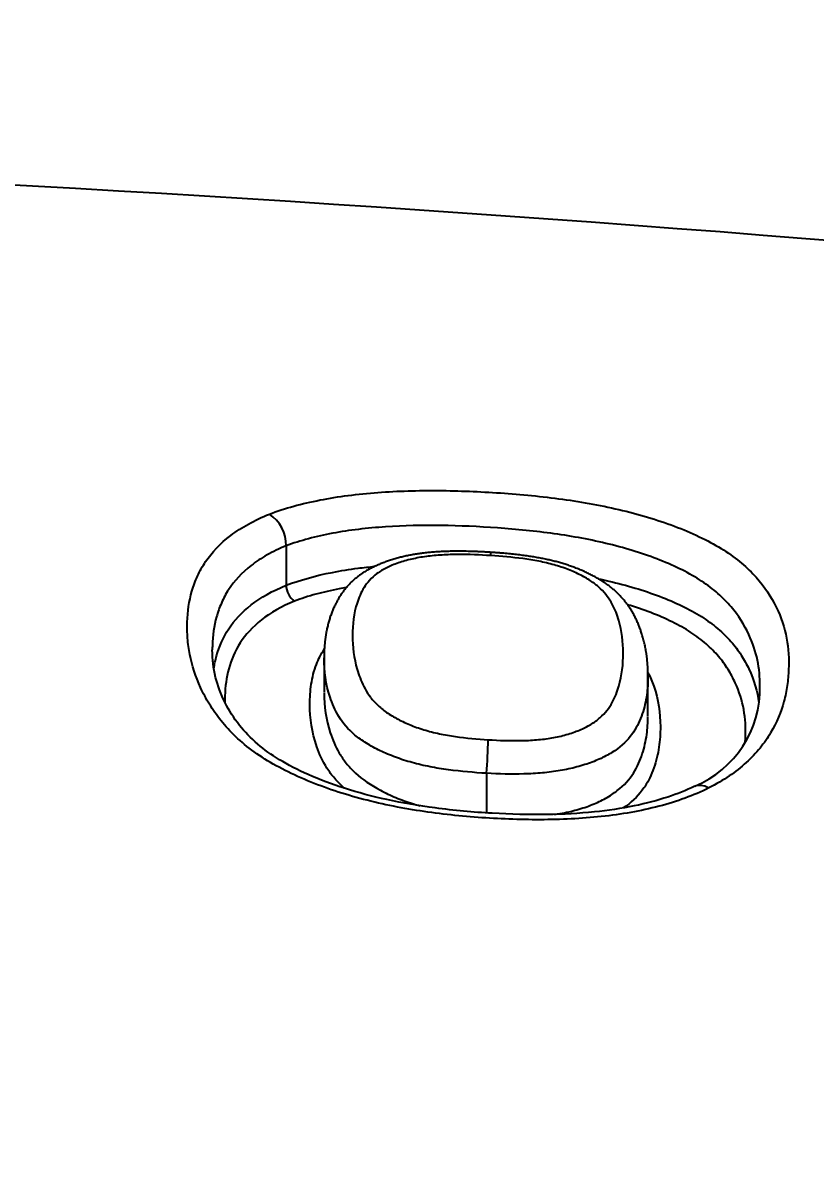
# Model space of a CAD drawing. Header units: millimetres. Extents: x 976 to 9349, y -1578 to 2211.
# Drawn here: x 5930.9515 to 5931.2483, y 661.5231 to 661.9536 of the extents above; entities that cross this region are included whole.
import ezdxf

# ---------------------------------------------------------------- set-up
doc = ezdxf.new("R2010")
doc.units = ezdxf.units.MM
doc.layers.add('Szkic', color=6, linetype='Continuous')
doc.layers.add('Wbudowane', color=175, linetype='Continuous')
doc.dimstyles.new('ISO-25', dxfattribs={"dimtxt": 4, "dimasz": 5, "dimexe": 1.25, "dimexo": 0.625, "dimgap": 1, "dimtad": 1, "dimtxsty": 'Standard', "dimcen": 2.5, "dimadec": 0, "dimazin": 0, "dimtfac": 1, "dimtmove": 0, "dimatfit": 3, "dimfxl": 1, "dimarcsym": 0})

# ---------------------------------------------------------------- blocks, each defined once
blk = doc.blocks.new('Z$W@#21058')
for p, q in [((20.67995361160774, 143.2838832633327), (20.67995362037777, 143.2838854051954)), ((20.67995361160763, 143.2838832633327), (20.67995361160763, 143.2691251274728)), ((20.69412526443745, 143.2419580283345), (20.69412526443745, 143.2291389698617)), ((20.81532737111263, 143.2203096420055), (20.81532737111263, 143.2350099854052)), ((20.75490843901542, 143.1987574268062), (20.75490843901542, 143.1839134580734))]:
    blk.add_line(p, q)
for centre, radius, start, end in [((20.08536064063617, 134.5706791972509), 9.232845054808097, 71.91995064755318, 91.3983255580021), ((19.93394678886625, 131.7121430589189), 11.72447500102673, 80.27926010929774, 90.36136939476135), ((20.66569079476159, 143.2839396194211), 0.01426291989560937, 359.7822006616273, 55.97748700002413), ((20.68707304279837, 143.2691021914513), 0.007119468136002081, 179.8154160571444, 235.992043641601), ((20.81778816918904, 143.230437384891), 0.0394622534945524, 292.4218364843048, 1.400837959607609), ((20.50642330800457, 143.2179685858221), 0.2492266815152219, 355.5790177099113, 358.4697363833724)]:
    blk.add_arc(centre, radius, start, end)
for points, knots in [([(20.67367116388596, 143.2957609811272), (20.67655040730324, 143.2968650654057), (20.67961175567882, 143.2978632653637), (20.6859502059649, 143.2996225839113), (20.69252856654418, 143.3011560233376), (20.69954635621065, 143.3022799820042), (20.70676773578265, 143.3032156973595), (20.71050149596556, 143.303590295619), (20.72173301177008, 143.3044360971019), (20.72931480023146, 143.3046447602098), (20.74461838077713, 143.3045360533522), (20.75234059429437, 143.3042169419791), (20.7640087365441, 143.3034180266814), (20.76791909274306, 143.3030963769547), (20.77566409528254, 143.3023252021912), (20.77951035188767, 143.3018750922681), (20.790955358605, 143.3002947521011), (20.79847920824005, 143.2989318035566), (20.81311355226643, 143.2953922586646), (20.820004944206, 143.2932826495246), (20.82964393306651, 143.2895501721371), (20.83273462067575, 143.2882079803774), (20.83846963333599, 143.2853943907082), (20.84113891996799, 143.2839140442679), (20.84605100609417, 143.2807923881896), (20.84829073307122, 143.2791499745611), (20.85237591709767, 143.2757111242208), (20.85420062752007, 143.2739300050946), (20.85903417695732, 143.2685207700506), (20.86146247514927, 143.2647839150716), (20.86704127337896, 143.2532471055388), (20.86829606543495, 143.2454929173844), (20.86788376894958, 143.2356315829302), (20.8677054822432, 143.2336507431878), (20.86712250386915, 143.2296722005792), (20.86671573135129, 143.2276678190617), (20.86509907265258, 143.2216822078233), (20.86350595031467, 143.2177453483082), (20.86008090042486, 143.211979560612), (20.85876557347518, 143.2100811451016), (20.85572381750569, 143.2063459713952), (20.85399363855873, 143.2045101543652), (20.84824161026194, 143.1992644668223), (20.84362715762188, 143.1960663628231), (20.83808767717483, 143.1932507339059)], [0, 0, 0, 0, 0.03125000000000001, 0.03125000000000001, 0.06250000000000001, 0.09375000000000003, 0.09375000000000003, 0.125, 0.125, 0.1875000000000003, 0.1875000000000003, 0.2500000000000006, 0.2500000000000006, 0.2812500000000013, 0.2812500000000013, 0.3125000000000019, 0.3125000000000019, 0.3750000000000026, 0.3750000000000026, 0.4375000000000032, 0.4375000000000032, 0.4687500000000033, 0.4687500000000033, 0.5000000000000033, 0.5000000000000033, 0.5312500000000034, 0.5312500000000034, 0.5625000000000036, 0.5625000000000036, 0.625000000000003, 0.625000000000003, 0.7500000000000026, 0.7500000000000026, 0.7812500000000024, 0.7812500000000024, 0.8125000000000023, 0.8125000000000023, 0.875000000000002, 0.875000000000002, 0.9062500000000012, 0.9062500000000012, 0.9375000000000004, 0.9375000000000004, 1, 1, 1, 1]), ([(20.83808767717483, 143.1932507339059), (20.83249272986905, 143.1904547661923), (20.82625699396215, 143.1881892579559), (20.81606097310771, 143.1855229939395), (20.81249597066636, 143.1847528766009), (20.80526162415782, 143.1834750741928), (20.80158669172874, 143.1829633789046), (20.79041326317451, 143.1817591622589), (20.7827531859603, 143.1813951470976), (20.76718551429605, 143.181356250218), (20.75944227906859, 143.1816777747551), (20.74401535865832, 143.1828205603085), (20.73633351533749, 143.1836574140091), (20.72106039672951, 143.1860913929393), (20.71341132512219, 143.1877138419229), (20.70253050695521, 143.1907441865569), (20.69898408473745, 143.1918535269767), (20.69206410846846, 143.1942826241254), (20.68867321772035, 143.195610015995), (20.67892287505032, 143.1998962053412), (20.67306368722285, 143.2031072859463), (20.66548562780281, 143.2085681245105), (20.66318369646905, 143.2104854952292), (20.65907119768843, 143.214386422294), (20.65724077346692, 143.2163840996677), (20.65396092521593, 143.2204524170395), (20.65250614772032, 143.2225334711079), (20.64996271917408, 143.2266858529324), (20.64668339036092, 143.2329075451464), (20.64470414941951, 143.2390890947595), (20.64349255917284, 143.2452370856852), (20.64321619006, 143.2472862074726), (20.64290194325179, 143.2513446486826), (20.64286344376876, 143.2533502897104), (20.64305792155915, 143.2593023850386), (20.64359676071058, 143.2631843878098), (20.64523242180144, 143.2688654092133), (20.64591654389505, 143.2707353239762), (20.64761646127846, 143.2744237591814), (20.64862748591963, 143.2762290475641), (20.65218272257329, 143.2814723247859), (20.65524980870327, 143.2847583362352), (20.66323194155655, 143.290821399725), (20.66801413722868, 143.2934894352745), (20.67367116388596, 143.2957609811272)], [0, 0, 0, 0, 0.06249999999999992, 0.06249999999999992, 0.09374999999999993, 0.09374999999999993, 0.1249999999999999, 0.1249999999999999, 0.1875, 0.1875, 0.25, 0.25, 0.3125, 0.3125, 0.3750000000000001, 0.3750000000000001, 0.4062500000000001, 0.4062500000000001, 0.4375000000000001, 0.4375000000000001, 0.4999999999999998, 0.4999999999999998, 0.5312499999999999, 0.5312499999999999, 0.5624999999999999, 0.5624999999999999, 0.59375, 0.59375, 0.625, 0.6875, 0.6875, 0.7187500000000002, 0.7187500000000002, 0.7500000000000006, 0.7500000000000006, 0.8125000000000019, 0.8125000000000019, 0.8437500000000018, 0.8437500000000018, 0.8750000000000016, 0.8750000000000016, 0.9375000000000008, 0.9375000000000008, 1, 1, 1, 1]), ([(20.85724039616781, 143.2314113665684), (20.85723976633949, 143.2379072938636), (20.8560459259503, 143.2443238217095), (20.85143194845682, 143.2542522215442), (20.84927051367924, 143.2577294413277), (20.84495652350734, 143.2627704715317), (20.84332963048746, 143.2644301464418), (20.83964861811398, 143.267661066295), (20.83762426048651, 143.2692071934732), (20.83316248360512, 143.2721475117992), (20.83072654841368, 143.2735377673737), (20.82548073466336, 143.2761752605572), (20.8226473770211, 143.2774309127767), (20.81381795414273, 143.2809135438672), (20.80750064875167, 143.2828760730461), (20.79408368761648, 143.2861711213357), (20.78722152413582, 143.2874302949845), (20.7767630207465, 143.2888997670473), (20.7732491492398, 143.2893192942909), (20.76617542321685, 143.2900411714795), (20.76260634687446, 143.2903439723086), (20.75195846069767, 143.2911023061313), (20.74490866819963, 143.2914226331509), (20.73093157936864, 143.2915999507536), (20.72400386289905, 143.2914588062279), (20.71373645808524, 143.2907725852722), (20.71031694168391, 143.2904609541836), (20.70369213443996, 143.2896651739525), (20.6972518979556, 143.2886966162685), (20.69121470002, 143.2873452793253), (20.68540006055798, 143.2857788939245), (20.68259198729049, 143.2848827790615), (20.67995361160763, 143.2838832633327)], [0, 0, 0, 0, 0.1521908444253226, 0.1521908444253226, 0.2369717599827908, 0.2369717599827908, 0.2793622177615244, 0.2793622177615244, 0.321752675540258, 0.321752675540258, 0.3641431333189918, 0.3641431333189918, 0.4065335910977254, 0.4065335910977254, 0.4913145066551915, 0.4913145066551915, 0.5760954222126576, 0.5760954222126576, 0.6184858799913918, 0.6184858799913918, 0.6608763377701259, 0.6608763377701259, 0.7456572533275947, 0.7456572533275947, 0.8304381688850634, 0.8304381688850634, 0.8728286266637975, 0.8728286266637975, 0.9152190844425316, 0.9576095422212657, 0.9576095422212657, 1, 1, 1, 1]), ([(20.67995361160763, 143.2838854016923), (20.67737044560181, 143.2828536397535), (20.67499580121842, 143.2817247272221), (20.67063656390974, 143.2792811793731), (20.66864640332989, 143.2779621142065), (20.66326253375649, 143.2737663180328), (20.66052725973196, 143.2707240021725), (20.65736624882391, 143.2658714405038), (20.65646896962141, 143.2641989095619), (20.65496711316564, 143.2607957151097), (20.65436352535431, 143.2590710201214), (20.65292111519807, 143.253834012766), (20.65244695008857, 143.2502591866537), (20.65231578212985, 143.246066478574), (20.65230699063056, 143.2455205692625), (20.65230670988404, 143.2449725724528)], [0, 0, 0, 0, 0.1205122880178955, 0.1205122880178955, 0.2410245760357909, 0.2410245760357909, 0.4820491520715784, 0.4820491520715784, 0.6025614400894737, 0.6025614400894737, 0.7230737281073688, 0.7230737281073688, 0.9640983041431525, 0.9640983041431525, 1, 1, 1, 1]), ([(20.75641678692057, 143.2814523010943), (20.75620825140618, 143.281465694645), (20.7555806481389, 143.2815058851127), (20.75436888038962, 143.2815753969878), (20.75290238660989, 143.2816520920569), (20.7514341729397, 143.2817187900732), (20.75002880720933, 143.2817729533847), (20.74867332156214, 143.2818154640711), (20.7473617509508, 143.2818468780481), (20.74608828493052, 143.2818676499005), (20.74484860672499, 143.2818781211201), (20.74363912741148, 143.2818785636425), (20.74245687793666, 143.2818691817554), (20.74129798440549, 143.2818501473082), (20.74016451139403, 143.281821556463), (20.73905821803692, 143.2817832719156), (20.73798003643896, 143.2817357139888), (20.73692562780718, 143.2816788864736), (20.7358919970049, 143.2816127464655), (20.73487862630873, 143.2815373345959), (20.73388500309392, 143.2814526797904), (20.73291051301248, 143.2813587691473), (20.73195212478987, 143.2812553530609), (20.73102071374012, 143.2811434891282), (20.73011245207204, 143.2810233809262), (20.72922533371911, 143.2808953762471), (20.72834445231939, 143.2807574520307), (20.72746974433778, 143.2806095478265), (20.72660115692338, 143.2804516000294), (20.72573860998637, 143.2802835346058), (20.72488201813792, 143.2801052737982), (20.72403111966463, 143.2799166811988), (20.7231808634437, 143.2797165273171), (20.72233755408331, 143.2795058138131), (20.72150103661426, 143.2792844306778), (20.72067513352027, 143.279053429542), (20.7198533618095, 143.2788107878043), (20.71903664940049, 143.2785564436097), (20.71822594175228, 143.278290335498), (20.71742218435486, 143.2780123967557), (20.71662645541852, 143.2777226049882), (20.71583998485357, 143.2774210001312), (20.7150740201846, 143.2771116632987), (20.71431755517028, 143.27679060226), (20.71357163252964, 143.2764577095847), (20.71283000480418, 143.2761092576927), (20.71210544349856, 143.275750850022), (20.71139831299803, 143.2753825890175), (20.71070888703156, 143.2750045631885), (20.71003748324711, 143.2746169290115), (20.70938424616702, 143.2742197555021), (20.70878270182448, 143.2738345914513), (20.70822418049914, 143.2734593076425), (20.70769094509944, 143.2730849095078), (20.70714697513989, 143.2726850895333), (20.70659821373425, 143.2722618477562), (20.70606328257628, 143.2718291047536), (20.70554219609426, 143.2713870772316), (20.70503484154449, 143.2709359221776), (20.70454111709768, 143.2704758216348), (20.70406089382516, 143.2700069570137), (20.70359406632775, 143.2695295629119), (20.70314039651305, 143.2690437560229), (20.70269972729011, 143.2685497784896), (20.70226267844765, 143.2680370958878), (20.70183526516973, 143.2675112857835), (20.70141858859978, 143.266973502303), (20.70101874129602, 143.2664324471918), (20.7006301532266, 143.2658809433788), (20.70025283659743, 143.2653190362969), (20.69988680069002, 143.2647467752874), (20.69953193646791, 143.2641640022823), (20.69918851625539, 143.263571256284), (20.69888438000788, 143.2630191196847), (20.69862018854462, 143.2625175749081), (20.69835177605938, 143.261989868485), (20.69805368320527, 143.2613766488573), (20.6977325574282, 143.2606778847642), (20.69742605304589, 143.2599713499199), (20.69713390606859, 143.2592565961077), (20.69685588783062, 143.2585332654735), (20.696591811583, 143.2578010476236), (20.69634147169182, 143.257059559676), (20.69610465784365, 143.2563083662706), (20.69588115428496, 143.2555469892702), (20.69567071991219, 143.2547748086622), (20.69547316082753, 143.253991417989), (20.69528804119227, 143.253195227273), (20.6951154672239, 143.2523873265609), (20.69495538871445, 143.2515683093029), (20.69480685222908, 143.2507242450347), (20.69467216542216, 143.2498659902108), (20.69455001249935, 143.2489790168991), (20.69444301365661, 143.2480789951189), (20.69435119269127, 143.2471647900791), (20.69427462552994, 143.2462352875082), (20.69421349637707, 143.2452901680219), (20.69416765217096, 143.2443252409666), (20.69413837632129, 143.2433505959584), (20.69412504459171, 143.2425346477819), (20.69412658828827, 143.2420981974585), (20.69412718685783, 143.2419515052275)], [0, 0, 0, 0, 0.005227250400916768, 0.01846244662106668, 0.03253011527740177, 0.04597249585354693, 0.05887684269067831, 0.07132879246385158, 0.08339383836524865, 0.0951235288792893, 0.1065595701771895, 0.1177364832815062, 0.1286833953012561, 0.1394252886541407, 0.1500235505004384, 0.1603364985950032, 0.170407888261119, 0.1803142047105289, 0.190062890018572, 0.1996609114400771, 0.2091153266339703, 0.2184332617883449, 0.2276255259215039, 0.2367659918540424, 0.2454657275782351, 0.254163609511864, 0.2628635919316809, 0.2715686237828834, 0.2802827685344102, 0.2890100142182385, 0.2977542720105488, 0.306519375094838, 0.3153168871591352, 0.3242930582223322, 0.3330995923484293, 0.3419680619529857, 0.3508915022481077, 0.3598633873027778, 0.3688766861212722, 0.3779237701169144, 0.3869962718922938, 0.3960848903357111, 0.4051633741272573, 0.4139152665296544, 0.4230560828702802, 0.4321321412426966, 0.4411389528233297, 0.4500740433765087, 0.4589346827766587, 0.467718031273692, 0.4764213161421815, 0.4850420121277655, 0.4922395225813044, 0.4995689774524492, 0.5077139152668902, 0.5158544791587887, 0.5239950233468353, 0.532140258576373, 0.5402956212763187, 0.5484668796552988, 0.5566601131453368, 0.5648816887943309, 0.573138234556096, 0.5814366079276748, 0.5898043883782442, 0.5986902252659396, 0.6073094712386342, 0.6160273429199347, 0.624846489178065, 0.6337731741819956, 0.6428139789572208, 0.6519758398012467, 0.6612660503826505, 0.6706922567018124, 0.6777957799919608, 0.6848946069468266, 0.6957833954995499, 0.7067244692646847, 0.7177515107652915, 0.7288764469627147, 0.7401121149268544, 0.7514722060480373, 0.7629713723250078, 0.7746253460100645, 0.7864510747257076, 0.7984668725422993, 0.8106925864016024, 0.8231497750657195, 0.8358618937787821, 0.8489241813650479, 0.8616142376580447, 0.8752442142907167, 0.8890798677047882, 0.9031469959254997, 0.917464532138514, 0.9320531918437712, 0.9469356516250285, 0.9621368912183293, 0.9776846172792314, 0.9936097955980103, 1, 1, 1, 1]), ([(20.75648268604021, 143.2802413578845), (20.75238799598316, 143.280497537562), (20.74831569123444, 143.2806603784697), (20.74227265267194, 143.2806345453266), (20.74026932071098, 143.2805804560971), (20.73629278269203, 143.2803478974126), (20.73431443658569, 143.2801673637548), (20.73053055505443, 143.2796572771722), (20.72870981286752, 143.2793277606786), (20.72520506966475, 143.2785246250971), (20.72350892949896, 143.2780458975985), (20.72036310938216, 143.2769673320211), (20.71890351739466, 143.2763667181628), (20.7162239165591, 143.2750347788003), (20.7149972962502, 143.2742945073353), (20.71179847773635, 143.2719075659172), (20.71027076196947, 143.2701242678172), (20.70791207500338, 143.2663810697693), (20.70709866728328, 143.2644541124216), (20.70520362208202, 143.2585707317978), (20.70475136514818, 143.2544979837239), (20.7047830426273, 143.2461442779902), (20.70526060535371, 143.2419179116775), (20.7071221712535, 143.235507757882), (20.70790833213698, 143.233358986831), (20.70958203511731, 143.2301207392504), (20.71022790827988, 143.2290365962608), (20.71172607221973, 143.2269168602572), (20.7125803540373, 143.225875873987), (20.71457142870901, 143.2238478911863), (20.71572803624218, 143.2228536549267), (20.71832095225949, 143.2209757630203), (20.71973356429919, 143.2200984591368), (20.72276397347798, 143.2184538481272), (20.72438196129787, 143.2176866335524), (20.72782495963793, 143.216264508327), (20.72964136291642, 143.2156150187925), (20.73336373450411, 143.2144802131647), (20.73528617096002, 143.2139923436509), (20.73923592994987, 143.2131533960294), (20.74126444350173, 143.2128019973511), (20.74734618778785, 143.2119252781551), (20.75144298471702, 143.2115631076908), (20.75556110503413, 143.2113129964177)], [0, 0, 0, 0, 0.06249999999999775, 0.06249999999999775, 0.09374999999999681, 0.09374999999999681, 0.1249999999999959, 0.1249999999999959, 0.1562499999999949, 0.1562499999999949, 0.187499999999994, 0.187499999999994, 0.218749999999993, 0.218749999999993, 0.2499999999999921, 0.2499999999999921, 0.3124999999999921, 0.3124999999999921, 0.3749999999999922, 0.3749999999999922, 0.4999999999999936, 0.4999999999999936, 0.6249999999999948, 0.6249999999999948, 0.6874999999999957, 0.6874999999999957, 0.7187499999999961, 0.7187499999999961, 0.7499999999999966, 0.7499999999999966, 0.781249999999997, 0.781249999999997, 0.8124999999999974, 0.8124999999999974, 0.8437499999999979, 0.8437499999999979, 0.8749999999999982, 0.8749999999999982, 0.9062499999999987, 0.9062499999999987, 0.9374999999999991, 0.9374999999999991, 1, 1, 1, 1]), ([(20.81532550885055, 143.2350141184081), (20.81532578606669, 143.235241619625), (20.81532601028164, 143.2357575770775), (20.81530896785364, 143.2366813803026), (20.81527462998196, 143.2377162001765), (20.81522234209291, 143.2387498739968), (20.81515358763318, 143.2397615278569), (20.81506837348167, 143.240755492531), (20.81496692510848, 143.2417326084408), (20.81484936614117, 143.2426943855476), (20.81471580852661, 143.2436419435489), (20.81456633871409, 143.2445763014778), (20.81440101406901, 143.2454983849736), (20.81421975929447, 143.2464096071378), (20.81402256253045, 143.2473107734215), (20.81380937008146, 143.2482026801956), (20.81358024297901, 143.2490854750592), (20.81333546776443, 143.2499588125117), (20.81308410196698, 143.2507925055947), (20.81283768094579, 143.2515594897288), (20.81258905002693, 143.2522927788493), (20.81232773864895, 143.2530219298542), (20.81204690729521, 143.2537621212693), (20.81175320287093, 143.2544937224795), (20.81144641283879, 143.2552165832089), (20.81113947679694, 143.255901261587), (20.8108280933327, 143.2565618449837), (20.81051000479573, 143.2572050818369), (20.81017053146002, 143.2578580526695), (20.80981694061541, 143.2585051189385), (20.80945131279975, 143.2591420649544), (20.80907351459899, 143.2597690031203), (20.80868341362685, 143.2603860501051), (20.80828092845644, 143.2609932707589), (20.80786584140645, 143.2615909085198), (20.80745448232295, 143.2621565138575), (20.80703892289296, 143.262703760598), (20.80661379620727, 143.2632406529233), (20.80616099602025, 143.2637880299892), (20.80568899496751, 143.2643338251339), (20.8052059520503, 143.2648683642246), (20.80471205920236, 143.2653916084544), (20.80420746286671, 143.2659035729848), (20.80369232410493, 143.2664042603149), (20.803166778297, 143.2668936956827), (20.80263108418478, 143.2673718043206), (20.80208581121377, 143.2678382389702), (20.80152085297516, 143.268301510848), (20.80093476256297, 143.268762188691), (20.80032323714767, 143.2692227482344), (20.7996956929905, 143.2696758528907), (20.79905160229583, 143.2701219172559), (20.79839104623773, 143.2705609115462), (20.79771408696865, 143.2709928343259), (20.79702079478102, 143.2714176899494), (20.79631116962315, 143.2718355417526), (20.79561293068946, 143.272230742353), (20.7949196585559, 143.2726089868609), (20.79421544214256, 143.2729795462221), (20.79347499629364, 143.2733546704253), (20.79270735811554, 143.2737287364391), (20.79193198287021, 143.2740922540775), (20.79114996851979, 143.2744450453699), (20.79036239564442, 143.274786939661), (20.78957029167879, 143.2751177932435), (20.78877463688059, 143.2754374794317), (20.78797644824255, 143.2757458684034), (20.78717514798672, 143.2760433911844), (20.78636801988893, 143.276331273901), (20.7855530438523, 143.2766103237573), (20.78472966743107, 143.2768806988095), (20.78389973486446, 143.2771418392344), (20.78306317764344, 143.2773938285054), (20.78221990820521, 143.2776367512895), (20.78136984252973, 143.2778706848151), (20.78051291370502, 143.2780956950789), (20.77964909390562, 143.2783118374159), (20.77878027043096, 143.2785186979131), (20.77788772012423, 143.2787206594192), (20.7769763316125, 143.2789168595391), (20.7760403498628, 143.2791081024013), (20.77509569290612, 143.2792912463801), (20.77413314921392, 143.2794681035327), (20.77315139040917, 143.2796388650645), (20.7721487694169, 143.2798037523339), (20.77112336512795, 143.2799630081347), (20.77007285195651, 143.2801169045415), (20.76899372449958, 143.280265866144), (20.76788712667144, 143.2804095859067), (20.76675461281803, 143.2805475974769), (20.76559902472167, 143.2806794311473), (20.76441852879844, 143.2808051898885), (20.76321114071402, 143.2809249731097), (20.76197415847179, 143.2810389300182), (20.76070591932404, 143.2811470664312), (20.75939852203794, 143.2812500155621), (20.75806549755123, 143.2813460632995), (20.75703491519357, 143.2814156518386), (20.75651492098666, 143.2814469611328), (20.75641676213036, 143.2814528620104)], [0, 0, 0, 0, 0.0100226610191694, 0.02679180991823214, 0.04370008790475701, 0.06019091613549544, 0.07629984811701825, 0.09206303113440652, 0.107512360680895, 0.122676188052214, 0.1375799143034039, 0.1522464603729852, 0.1666966431536204, 0.1809483776806288, 0.1950578858837651, 0.2090097105294223, 0.2228199525199666, 0.2365018084429598, 0.25006763379648, 0.2619421368360422, 0.2729131277999932, 0.2845951062366731, 0.296095932731521, 0.3074226294842001, 0.318590702364044, 0.3296155954641121, 0.3391319602909896, 0.3492164176876233, 0.3593289484860229, 0.3692891079005816, 0.3791075253188596, 0.3887957423567939, 0.3983646230342516, 0.4078243383575522, 0.4171843836371579, 0.4264536070407041, 0.4346000600588027, 0.4432046337538264, 0.4521763004717668, 0.4610535907867271, 0.4698380439845787, 0.4785337345855737, 0.4871444854360324, 0.4956738769760882, 0.5041252713612621, 0.5125018358900051, 0.5208065660235746, 0.5290086216912298, 0.5376610543398076, 0.5463382349159128, 0.5550653212612096, 0.5638426774986071, 0.5726708648930563, 0.581550550521115, 0.5904825837163102, 0.5994680655647473, 0.6085084096498355, 0.6165765688082583, 0.6249742427701088, 0.634003592879208, 0.6430055001825771, 0.6519692144411992, 0.6608854037358551, 0.6697456859638795, 0.6785424759124444, 0.6872688880543132, 0.6959186803118885, 0.7044850222102786, 0.7130084158876269, 0.7215695468623338, 0.7301118654536292, 0.7386394998604354, 0.7471566539048131, 0.7556675959507273, 0.7641766581835814, 0.7726879609493836, 0.7812047513373799, 0.7897315227718652, 0.7982108821062409, 0.8072687059481055, 0.8161989446010507, 0.8252468694308979, 0.8344240925128299, 0.8437464323139109, 0.8532316424519751, 0.8628999206869093, 0.8727745501202837, 0.8828842422880714, 0.8932823431423078, 0.90385961056789, 0.9146333427630856, 0.9256221790346615, 0.9368471895629561, 0.9483324598861209, 0.9601058846749868, 0.9722002517857855, 0.984654757714678, 0.9975171842835392, 1, 1, 1, 1]), ([(20.67995361160763, 143.2691251274728), (20.68523332530594, 143.2711599642132), (20.69105038379644, 143.2727512786421), (20.70038343366394, 143.2745739868578), (20.70359990293468, 143.2750882849687), (20.70892075780625, 143.2757761929859), (20.71096617880715, 143.2760039053585), (20.71302653236825, 143.2762003557275)], [0, 0, 0, 0, 0.5546871805721554, 0.5546871805721554, 0.832030770858229, 0.832030770858229, 1, 1, 1, 1]), ([(20.75556110503413, 143.2113129964177), (20.75962507556375, 143.2110612287449), (20.7636662702883, 143.2109220821185), (20.76966436470968, 143.2110314944794), (20.77165299768632, 143.2111215554662), (20.77560080874457, 143.21144851128), (20.77754328577748, 143.2116855325082), (20.78126224773212, 143.212330971849), (20.78305106560401, 143.2127392928332), (20.78649210148808, 143.2137197687962), (20.78814015513132, 143.2142930631278), (20.79118267305887, 143.2155625662704), (20.79259328184764, 143.2162628881329), (20.79517966078015, 143.2178012068941), (20.79635528170206, 143.2186470240069), (20.79837402075111, 143.2204203049887), (20.79923747839047, 143.221351102947), (20.80074612965791, 143.2232762160754), (20.80139269947853, 143.2242748757642), (20.80305742868529, 143.2272842671041), (20.80382505247331, 143.229322545192), (20.80562282429611, 143.2354629227671), (20.8060620844945, 143.2396135290533), (20.80604103500457, 143.247874063115), (20.80559441858958, 143.2519554734495), (20.80380717193538, 143.2580196194854), (20.80304399332516, 143.2600390883949), (20.80088277057331, 143.2640288113591), (20.79950123940489, 143.2659739405267), (20.79658561677911, 143.2687717974588), (20.79547618937033, 143.2696687955292), (20.79301378960793, 143.2713585622491), (20.79166056282543, 143.272158288021), (20.78871545002409, 143.2736704486733), (20.78710881468146, 143.274387440131), (20.78375868778431, 143.2756818712935), (20.78200691730819, 143.2762651937651), (20.77834172850407, 143.2772982246911), (20.77640833617897, 143.2777474673803), (20.7725094330134, 143.278509075973), (20.77053854657527, 143.2788252911266), (20.76457933944067, 143.2796336546705), (20.76053567232896, 143.2799879928766), (20.75648268604021, 143.2802413578845)], [0, 0, 0, 0, 0.06249999999999896, 0.06249999999999896, 0.09374999999999845, 0.09374999999999845, 0.1249999999999979, 0.1249999999999979, 0.1562499999999974, 0.1562499999999974, 0.1874999999999969, 0.1874999999999969, 0.2187499999999964, 0.2187499999999964, 0.2499999999999958, 0.2499999999999958, 0.2812499999999953, 0.2812499999999953, 0.3124999999999948, 0.3124999999999948, 0.3749999999999944, 0.3749999999999944, 0.4999999999999939, 0.4999999999999939, 0.6249999999999932, 0.6249999999999932, 0.6874999999999922, 0.6874999999999922, 0.7499999999999911, 0.7499999999999911, 0.7812499999999925, 0.7812499999999925, 0.8124999999999937, 0.8124999999999937, 0.8437499999999949, 0.8437499999999949, 0.8749999999999962, 0.8749999999999962, 0.9062499999999974, 0.9062499999999974, 0.9374999999999987, 0.9374999999999987, 1, 1, 1, 1]), ([(20.6528663845711, 143.2379552619614), (20.65311556918795, 143.2395608176739), (20.65345391800025, 143.2411504183883), (20.65485918811044, 143.2461779838006), (20.65633188169249, 143.2495761483328), (20.66054504599936, 143.2559730111548), (20.66327953817341, 143.258990353193), (20.67046865939744, 143.2645741402916), (20.67479366309271, 143.2670318323458), (20.67995361160763, 143.2691251274728)], [0, 0, 0, 0, 0.1317720437375921, 0.1317720437375921, 0.4211813624917282, 0.4211813624917282, 0.7105906812458639, 0.7105906812458639, 1, 1, 1, 1]), ([(20.70245017648909, 143.268260113138), (20.70153893141458, 143.2681069667217), (20.69761934279751, 143.2674075046596), (20.69386120256672, 143.2665530320858), (20.68828959376987, 143.2650312244448), (20.68560585309513, 143.2641636672672), (20.68309106715697, 143.2632004377688)], [0, 0, 0, 0, 0.1301734307847635, 0.565086715392381, 0.565086715392381, 1, 1, 1, 1]), ([(20.79674850142635, 143.2715803563005), (20.79807389232963, 143.2713015703755), (20.79939313689727, 143.2710092433538), (20.80741329028729, 143.2691354906783), (20.81374048085593, 143.2672503917786), (20.82259857333906, 143.2638893451897), (20.82542313337427, 143.2626838211872), (20.83066805383123, 143.2601456810132), (20.83310801821921, 143.2588059971808), (20.83758414959243, 143.2559683737652), (20.83962048604513, 143.2544650390844), (20.84331606476167, 143.2513133873483), (20.8449371567005, 143.2496996131351), (20.84781796524555, 143.2464068478782), (20.84907717758688, 143.2447277960264), (20.85129567292108, 143.2413111306644), (20.85225763263151, 143.2395660940081), (20.85506021766713, 143.2336167407948), (20.85625232889151, 143.2293898841517), (20.85682496695364, 143.2251254011073)], [0, 0, 0, 0, 0.03624683914053958, 0.03624683914053958, 0.2214979662808209, 0.2214979662808209, 0.3141235298509606, 0.3141235298509606, 0.4067490934211003, 0.4067490934211003, 0.4993746569912403, 0.4993746569912403, 0.5920002205613802, 0.5920002205613802, 0.6846257841315199, 0.6846257841315199, 0.7772513477016598, 0.7772513477016598, 1, 1, 1, 1]), ([(20.68309106715697, 143.2632004377688), (20.67817602957524, 143.2612099906255), (20.67406873100049, 143.2588533465357), (20.66728383296692, 143.2535021006315), (20.66471575413931, 143.2506063103663), (20.66076442835129, 143.2444692679526), (20.65938876941186, 143.2412129774639), (20.65758481036949, 143.2345995120797), (20.65713954951173, 143.2312178352424), (20.65700444399829, 143.2269581070752), (20.65699754097932, 143.2261435970452), (20.6570107807147, 143.225325188808)], [0, 0, 0, 0, 0.2361232313406552, 0.2361232313406552, 0.4722464626813104, 0.4722464626813104, 0.7083696940219655, 0.7083696940219655, 0.9444929253626207, 0.9444929253626207, 1, 1, 1, 1]), ([(20.85169719094711, 143.2103431826695), (20.85174889967925, 143.2110128490381), (20.85178782605209, 143.2116814453616), (20.85209251920742, 143.2192168031227), (20.85105912351946, 143.2259727097696), (20.84721266105458, 143.2343410408344), (20.84631312774752, 143.2360155862941), (20.84423653871926, 143.2392988974416), (20.84305759037159, 143.2409139236725), (20.8403574645468, 143.2440846499244), (20.83883683581541, 143.2456404198651), (20.83536277055339, 143.2486827989574), (20.8334357491201, 143.2501433665166), (20.82919586023576, 143.2528941744038), (20.82687730846141, 143.2541903600638), (20.82188591233313, 143.256643310119), (20.81919377291393, 143.2578070652673), (20.81357664293944, 143.259963200378), (20.81067315394961, 143.2609532791246), (20.80767432897153, 143.2618625622963)], [0, 0, 0, 0, 0.03414922037054486, 0.03414922037054486, 0.38549419586557, 0.38549419586557, 0.4733304397393275, 0.4733304397393275, 0.5611666836130847, 0.5611666836130847, 0.649002927486842, 0.649002927486842, 0.7368391713605993, 0.7368391713605993, 0.8246754152343565, 0.8246754152343565, 0.9125116591081135, 0.9125116591081135, 1, 1, 1, 1]), ([(20.83286666468473, 143.1939707695947), (20.82949219571583, 143.1923030843129), (20.82295635804132, 143.1896771749393), (20.80989735764985, 143.1861891998424), (20.79479120392364, 143.1840220733507), (20.77677430474762, 143.183031781685), (20.75680221916252, 143.1835871251315), (20.73657919775616, 143.185381946445), (20.71796928806776, 143.1885521118859), (20.70191436842219, 143.192842545591), (20.68833433700166, 143.1979390335089), (20.67728402270177, 143.2036237333923), (20.66860644513196, 143.209861237129), (20.66176207520641, 143.2171578744787), (20.65650892153627, 143.2254599254659), (20.65301134661388, 143.2353529605261), (20.65231874364213, 143.2412368120836), (20.65230223589799, 143.2449722861509)], [0, 0, 0, 0, 0.0523101715084166, 0.1087282297477515, 0.1701300819745761, 0.2391450244129493, 0.3185228429283778, 0.4005306951020072, 0.471585695320614, 0.536632097483436, 0.5974126313959685, 0.652167797048124, 0.703341769702765, 0.7621564790654841, 0.8318011375070185, 0.9103272052693981, 1, 1, 1, 1]), ([(20.70180674168114, 143.193141050743), (20.70045747503735, 143.1943031159337), (20.69924059958936, 143.1955197794366), (20.69703559061372, 143.1980568359515), (20.6960662424151, 143.1993693563095), (20.69352719629944, 143.2033360720968), (20.69232410571806, 143.2060191357923), (20.68954191842721, 143.2140992081411), (20.68884395224472, 143.2193462690063), (20.68879515349533, 143.2270490782203), (20.68894476122591, 143.2295887394539), (20.68971735274255, 143.234607598605), (20.69034516267021, 143.2370976722414), (20.69201264046967, 143.2414586717609), (20.69294923518635, 143.2433595785112), (20.69420362604916, 143.2451947644431)], [0, 0, 0, 0, 0.07036102849069956, 0.07036102849069956, 0.1440697705790266, 0.1440697705790266, 0.2914872547556781, 0.2914872547556781, 0.5863222231089787, 0.5863222231089787, 0.7337397072856294, 0.7337397072856294, 0.8811571914622798, 0.8811571914622798, 1, 1, 1, 1]), ([(20.75490843798207, 143.1987571579957), (20.75014982754885, 143.1990242342802), (20.74541690325697, 143.1994194964821), (20.73838915994514, 143.2003702181853), (20.73604630081377, 143.2007499108449), (20.73148263456414, 143.2016452642854), (20.7292568862224, 143.2021600950495), (20.72493303842862, 143.2033513800118), (20.72282241983959, 143.204030726127), (20.71877485225332, 143.2055300763277), (20.71495091948879, 143.2071492429618), (20.71156243252807, 143.2089948041573), (20.7084086386987, 143.2109590701248), (20.70694111361865, 143.2120081362978), (20.70309135701024, 143.2152461130493), (20.70118329161926, 143.2175624301947), (20.69820047872508, 143.2223911925139), (20.69716656500486, 143.2248339114435), (20.694757879164, 143.232142352412), (20.69414149636117, 143.2369792948721), (20.69412537613556, 143.2418311008546), (20.69412527239393, 143.2418914663895), (20.69412526643669, 143.2419518084205)], [0, 0, 0, 0, 0.1246073756198277, 0.1246073756198277, 0.186911063429741, 0.186911063429741, 0.2492147512396543, 0.2492147512396543, 0.3115184390495677, 0.3115184390495677, 0.3738221268594811, 0.4361258146693944, 0.4361258146693944, 0.4984295024793077, 0.4984295024793077, 0.6230368780991348, 0.6230368780991348, 0.747644253718964, 0.747644253718964, 0.9968590049586209, 0.9968590049586209, 1, 1, 1, 1]), ([(20.81532736888875, 143.2350145400851), (20.81532747734792, 143.2327003085184), (20.81518812929295, 143.2303790487749), (20.81452350407091, 143.2257129549425), (20.81398863817657, 143.2233632597549), (20.81242711207506, 143.2187020896918), (20.81140786174643, 143.2163983935864), (20.8084201774459, 143.2119134121585), (20.80649478338501, 143.2098049526637), (20.80260105432461, 143.2069511769291), (20.8011409793516, 143.2060545483641), (20.79799925257123, 143.2044106452618), (20.79630733378025, 143.2036556675694), (20.79268719104613, 143.2022787814319), (20.79074305196036, 143.2016535486785), (20.78672442198121, 143.2005773357855), (20.78464277015109, 143.2001219652154), (20.78033102128586, 143.1993816245524), (20.77809015740468, 143.1990965614425), (20.77352560528794, 143.1986840157076), (20.77122631793134, 143.1985575440569), (20.76428950415351, 143.1983662380383), (20.75961340598212, 143.1984882028196), (20.75490843798207, 143.1987571579957)], [0, 0, 0, 0, 0.1222804054476844, 0.1222804054476844, 0.2476689189551572, 0.2476689189551572, 0.3730574324626299, 0.3730574324626299, 0.4984459459701048, 0.4984459459701048, 0.5611402027238426, 0.5611402027238426, 0.6238344594775801, 0.6238344594775801, 0.6865287162313175, 0.6865287162313175, 0.749222972985055, 0.749222972985055, 0.8119172297387924, 0.8119172297387924, 0.87461148649253, 0.87461148649253, 1, 1, 1, 1]), ([(20.81531753658487, 143.2363501035186), (20.81621951006878, 143.2347024096323), (20.81693803592498, 143.2330278817672), (20.81929251583506, 143.2263371926558), (20.81994272867064, 143.2212991595372), (20.8199660480812, 143.2136536304786), (20.81981320997835, 143.2110904775564), (20.81904937215904, 143.2059376686254), (20.81843972013337, 143.2033613438341), (20.81710570024882, 143.19953789329), (20.81658823156511, 143.1982692371319), (20.81535140349985, 143.1957525818204), (20.814628734743, 143.1945007597058), (20.81210227423793, 143.1908549893255), (20.8099394751095, 143.18855350544), (20.80673657848649, 143.18622532736), (20.80640414518996, 143.1859926659852), (20.80606478834056, 143.1857638484069)], [0, 0, 0, 0, 0.09903315596377615, 0.09903315596377615, 0.3938003546762082, 0.3938003546762082, 0.5411839540324277, 0.5411839540324277, 0.6885675533886472, 0.6885675533886472, 0.7622593530667569, 0.7622593530667569, 0.8359511527448665, 0.8359511527448665, 0.9833347521010876, 0.9833347521010876, 1, 1, 1, 1]), ([(20.69412590622346, 143.2288657803758), (20.69412603148152, 143.2288389837265), (20.69412617524171, 143.2288121855584), (20.69415574770483, 143.2239255540869), (20.69478810980718, 143.2189740713427), (20.69725406444411, 143.2113935691154), (20.69832648050181, 143.2088214365069), (20.70057908530276, 143.205025228048), (20.7014383231629, 143.2037674744115), (20.70343837814073, 143.2012763609393), (20.70459043654006, 143.2000344683809), (20.70845629947303, 143.196484248266), (20.71159327033843, 143.194335813889), (20.71705052126629, 143.1914196653593), (20.71898167940606, 143.1905096700098), (20.72297961339484, 143.1888489319842), (20.72505810536143, 143.1880917412088), (20.7281500712192, 143.1871189761991), (20.72909811140528, 143.1868410637965), (20.73005720607563, 143.186578833526)], [0, 0, 0, 0, 0.001771390758642206, 0.001771390758642206, 0.3229944468686879, 0.3229944468686879, 0.4836059749237064, 0.4836059749237064, 0.5639117389512165, 0.5639117389512165, 0.6442175029787266, 0.6442175029787266, 0.8048290310337485, 0.8048290310337485, 0.8851347950612597, 0.8851347950612597, 0.9654405590887707, 0.9654405590887707, 0.9999999999999999, 0.9999999999999999, 0.9999999999999999, 0.9999999999999999]), ([(20.78039935978808, 143.1833712990801), (20.78109856551964, 143.1834712223067), (20.78179092289429, 143.1835803897025), (20.78462823152165, 143.1840733381498), (20.78671136047558, 143.1845423761392), (20.79073971405069, 143.1856647431573), (20.79267446928236, 143.1863173041406), (20.79627794581836, 143.1877594543046), (20.79796376304529, 143.1885535216668), (20.80109720090769, 143.1902898477651), (20.80255557229714, 143.1912406292263), (20.80644881638625, 143.1942796416806), (20.80836744590039, 143.1965027116701), (20.81060524813154, 143.1999965418129), (20.8112415960378, 143.2011884197013), (20.81233220348309, 143.20357602218), (20.81278970673071, 143.204776815518), (20.81397539855874, 143.2083885204568), (20.81451864964498, 143.2108191969076), (20.81517704759688, 143.2155237755794), (20.81531668990249, 143.2177906707257), (20.81532677916215, 143.2200443062532)], [0, 0, 0, 0, 0.02605327032330209, 0.02605327032330209, 0.1080386916937597, 0.1080386916937597, 0.1900241130642173, 0.1900241130642173, 0.272009534434675, 0.272009534434675, 0.3539949558051325, 0.3539949558051325, 0.5179657985460477, 0.5179657985460477, 0.5999512199165045, 0.5999512199165045, 0.6819366412869612, 0.6819366412869612, 0.8459074840278679, 0.8459074840278679, 0.9999999999999999, 0.9999999999999999, 0.9999999999999999, 0.9999999999999999]), ([(20.83286764068276, 143.1939691364271), (20.83351642941199, 143.1942893820619), (20.8342591652098, 143.1944218328031), (20.83602220751249, 143.1942744626836), (20.83706614606115, 143.1938946816565), (20.83808728673785, 143.1932509800411)], [0, 0, 0, 0, 0.4491859867265571, 0.4491859867265571, 1, 1, 1, 1])]:
    blk.add_open_spline(points, degree=3, knots=knots)
blk.add_rational_spline([(20.75648268604021, 143.2802413578845), (20.75649192101832, 143.2814479947685), (20.75641682413703, 143.281453022031)], [1, 0.9013989400621922, 0.8645932097370004], degree=2)
blk = doc.blocks.new('*D311')
at = {"layer": 'Defpoints', "color": 0}
for p in [(224.5838989613812, 223.6562365656919), (228.9398599318233, 0.06939813137432793), (287.79052840553, 0.06939813137432432)]:
    blk.add_point(p, dxfattribs=at)
at = {"layer": 'Szkic', "color": 0, "lineweight": -2}
for p, q in [((225.2088989613812, 223.6562365656919), (289.04052840553, 223.6562365656919)), ((287.79052840553, 218.6562365656919), (287.79052840553, 5.069398131374324)), ((229.5648599318233, 0.06939813137432789), (289.04052840553, 0.06939813137432424))]:
    blk.add_line(p, q, dxfattribs=at)
at = {"layer": 'Szkic', "color": 0}
for points in [[(288.6238617388634, 218.6562365656919), (286.9571950721967, 218.6562365656919), (287.79052840553, 223.6562365656919)], [(286.9571950721967, 5.069398131374324), (288.6238617388634, 5.069398131374324), (287.79052840553, 0.06939813137432432)]]:
    blk.add_solid(points, dxfattribs=at)
at = {"layer": 'Szkic', "color": 0, "insert": (284.4571950721967, 111.8628173485331), "char_height": 4, "attachment_point": 5, "rotation": 90}
blk.add_mtext('223,59', dxfattribs=at)

msp = doc.modelspace()

# ---------------------------------------------------------------- block references
at = {"layer": 'Wbudowane'}
msp.add_blockref('Z$W@#21058', (5910.370063845664, 518.4739859816975), dxfattribs=at)

# ---------------------------------------------------------------- dimensions: what is measured, and where the dimension line sits
at = {"layer": 'Szkic'}
dim = msp.add_linear_dim(base=(5993.583112396744, 455.7427061688743), p1=(5930.376482952595, 679.3295446031918), p2=(5934.732443923038, 455.7427061688743), angle=90, dimstyle='ISO-25', dxfattribs=at)
dim.commit()
dim.dimension.update_dxf_attribs({"geometry": '*D311', "text_midpoint": (5990.249779063411, 567.5361253860331), "insert": (5705.792583991214, 455.6733080375)})

doc.saveas('drawing.dxf')
